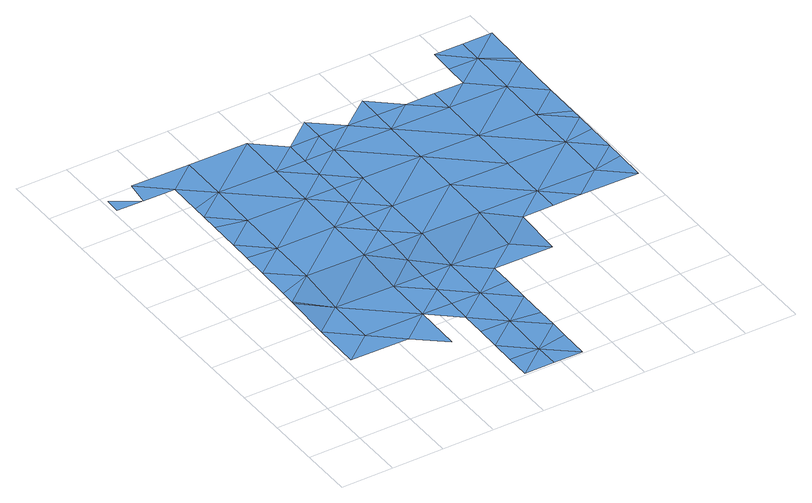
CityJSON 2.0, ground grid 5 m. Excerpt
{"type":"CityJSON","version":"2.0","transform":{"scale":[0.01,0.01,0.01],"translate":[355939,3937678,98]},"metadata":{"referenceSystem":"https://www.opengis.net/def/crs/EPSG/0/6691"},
"CityObjects":{
"waterbody1":{"type":"WaterBody","attributes":{"name":"9","class":"1140","function":"1","WaterBodyRiverFloodingRiskAttribute.description":"5","WaterBodyRiverFloodingRiskAttribute.rankOrg":"2","WaterBodyRiverFloodingRiskAttribute.adminType":"2","WaterBodyRiverFloodingRiskAttribute.scale":"L1"},"geometry":[{"type":"MultiSurface","lod":"1","boundaries":[[[0,1,2]],[[2,3,0]],[[0,3,4]],[[4,3,5]],[[2,1,6]],[[7,8,9]],[[5,10,11]],[[11,10,12]],[[5,3,10]],[[12,13,14]],[[2,15,3]],[[14,13,16]],[[12,10,13]],[[2,6,15]],[[7,17,18]],[[16,19,20]],[[15,21,3]],[[3,22,10]],[[20,19,23]],[[6,24,15]],[[16,13,19]],[[21,22,3]],[[25,26,23]],[[10,27,13]],[[28,18,17]],[[17,26,25]],[[23,19,25]],[[22,27,10]],[[13,29,19]],[[30,21,15]],[[31,30,15]],[[31,15,32]],[[17,25,28]],[[19,29,25]],[[30,33,21]],[[34,22,21]],[[33,34,21]],[[13,27,29]],[[29,35,25]],[[34,36,22]],[[36,37,22]],[[22,37,27]],[[28,25,38]],[[37,39,27]],[[39,40,27]],[[27,40,29]],[[25,35,38]],[[40,41,29]],[[41,42,29]],[[29,42,35]],[[43,44,35]],[[35,44,38]],[[35,42,43]],[[44,45,46]],[[45,47,46]],[[47,48,49]],[[48,50,49]]]}]},
"waterbody2":{"type":"WaterBody","attributes":{"name":"9","class":"1140","function":"1","WaterBodyRiverFloodingRiskAttribute.description":"5","WaterBodyRiverFloodingRiskAttribute.rankOrg":"1","WaterBodyRiverFloodingRiskAttribute.adminType":"2","WaterBodyRiverFloodingRiskAttribute.scale":"L1"},"geometry":[{"type":"MultiSurface","lod":"1","boundaries":[[[51,52,53]],[[53,54,55]],[[54,56,57]],[[56,58,59]],[[60,61,62]],[[63,64,57]],[[57,64,65]],[[65,66,57]],[[66,67,68]],[[62,69,60]],[[56,69,62]],[[59,69,56]],[[57,56,62]],[[52,70,53]],[[52,71,70]],[[71,52,37]],[[39,37,52]],[[39,52,40]],[[41,40,51]],[[41,51,42]],[[42,51,72]],[[43,42,72]],[[62,63,57]],[[62,61,63]],[[73,66,65]],[[66,73,67]],[[53,55,74]],[[75,76,77]],[[74,55,78]],[[78,55,68]],[[55,66,68]],[[55,57,66]],[[54,57,55]],[[78,68,79]],[[79,68,76]],[[68,80,76]],[[67,80,68]],[[81,76,80]],[[82,76,81]],[[82,83,76]],[[84,85,86]],[[86,87,88]],[[86,88,89]],[[86,89,90]],[[91,90,89]],[[92,30,31]],[[92,93,94]],[[94,95,96]],[[58,97,96]],[[71,97,70]],[[98,34,33]],[[36,71,37]],[[89,32,91]],[[92,32,89]],[[43,45,44]],[[45,72,47]],[[72,74,47]],[[72,53,74]],[[99,86,85]],[[86,90,84]],[[48,47,74]],[[74,78,50]],[[78,79,100]],[[89,101,92]],[[83,77,76]],[[36,34,71]],[[98,71,34]],[[71,98,97]],[[98,96,97]],[[98,94,96]],[[94,98,92]],[[92,98,30]],[[33,30,98]],[[31,32,92]],[[70,54,53]],[[70,56,54]],[[79,76,75]],[[97,58,56]],[[95,58,96]],[[88,102,89]],[[93,92,101]],[[89,102,101]],[[99,103,86]],[[103,87,86]],[[45,43,72]],[[72,51,53]],[[100,50,78]],[[74,50,48]],[[52,51,40]],[[97,56,70]]]}]}
},
"vertices":[
[542,1431,38],[535,968,38],[821,1195,38],[829,1657,38],[549,1869,61],[549,1893,62],[1101,959,38],[272,3746,75],[15,3891,80],[13,3751,75],[836,2119,75],[552,2026,66],[557,2355,75],[844,2581,75],[561,2602,75],[1388,1186,38],[564,2817,75],[579,3741,75],[300,3977,75],[851,3044,75],[569,3104,75],[1395,1648,38],[1403,2110,75],[572,3279,75],[1380,724,38],[859,3506,75],[574,3412,75],[1410,2572,75],[866,3968,75],[1418,3034,75],[1675,1412,38],[1671,1181,38],[1667,950,38],[1679,1643,38],[1682,1874,56],[1425,3497,75],[1686,2106,75],[1690,2337,75],[1433,3959,75],[1693,2568,75],[1697,2799,75],[1701,3030,75],[1705,3261,75],[1708,3492,75],[1712,3723,75],[1995,3719,75],[1999,3950,75],[2279,3714,75],[2562,3709,75],[2565,3940,75],[2845,3705,75],
[1984,3025,75],[1977,2563,75],[2551,3016,75],[3109,2545,75],[3117,3007,75],[3102,2083,75],[3676,2536,75],[2815,1856,65],[3109,1851,70],[3948,1838,75],[3952,2122,75],[3668,2074,75],[3955,2300,75],[3960,2573,75],[3963,2762,75],[3683,2998,75],[3970,3224,75],[3691,3460,75],[3381,1847,75],[2543,2554,75],[1969,2101,75],[1992,3488,75],[3965,2873,75],[2558,3478,75],[3415,3927,75],[3698,3922,75],[3419,4158,82],[3124,3469,75],[3411,3696,75],[3978,3687,75],[3979,3740,76],[3985,4149,87],[3702,4153,82],[1656,257,38],[1652,26,38],[1939,252,38],[2223,301,38],[2226,479,38],[1947,714,38],[1660,488,38],[1664,719,38],[1954,1177,38],[2238,1192,38],[2241,1403,38],[2808,1394,38],[2528,1630,38],[2536,2092,75],[1962,1639,38],[1936,21,38],[3128,3700,75],[2234,941,38],[2229,669,38],[2219,17,38]
]}
